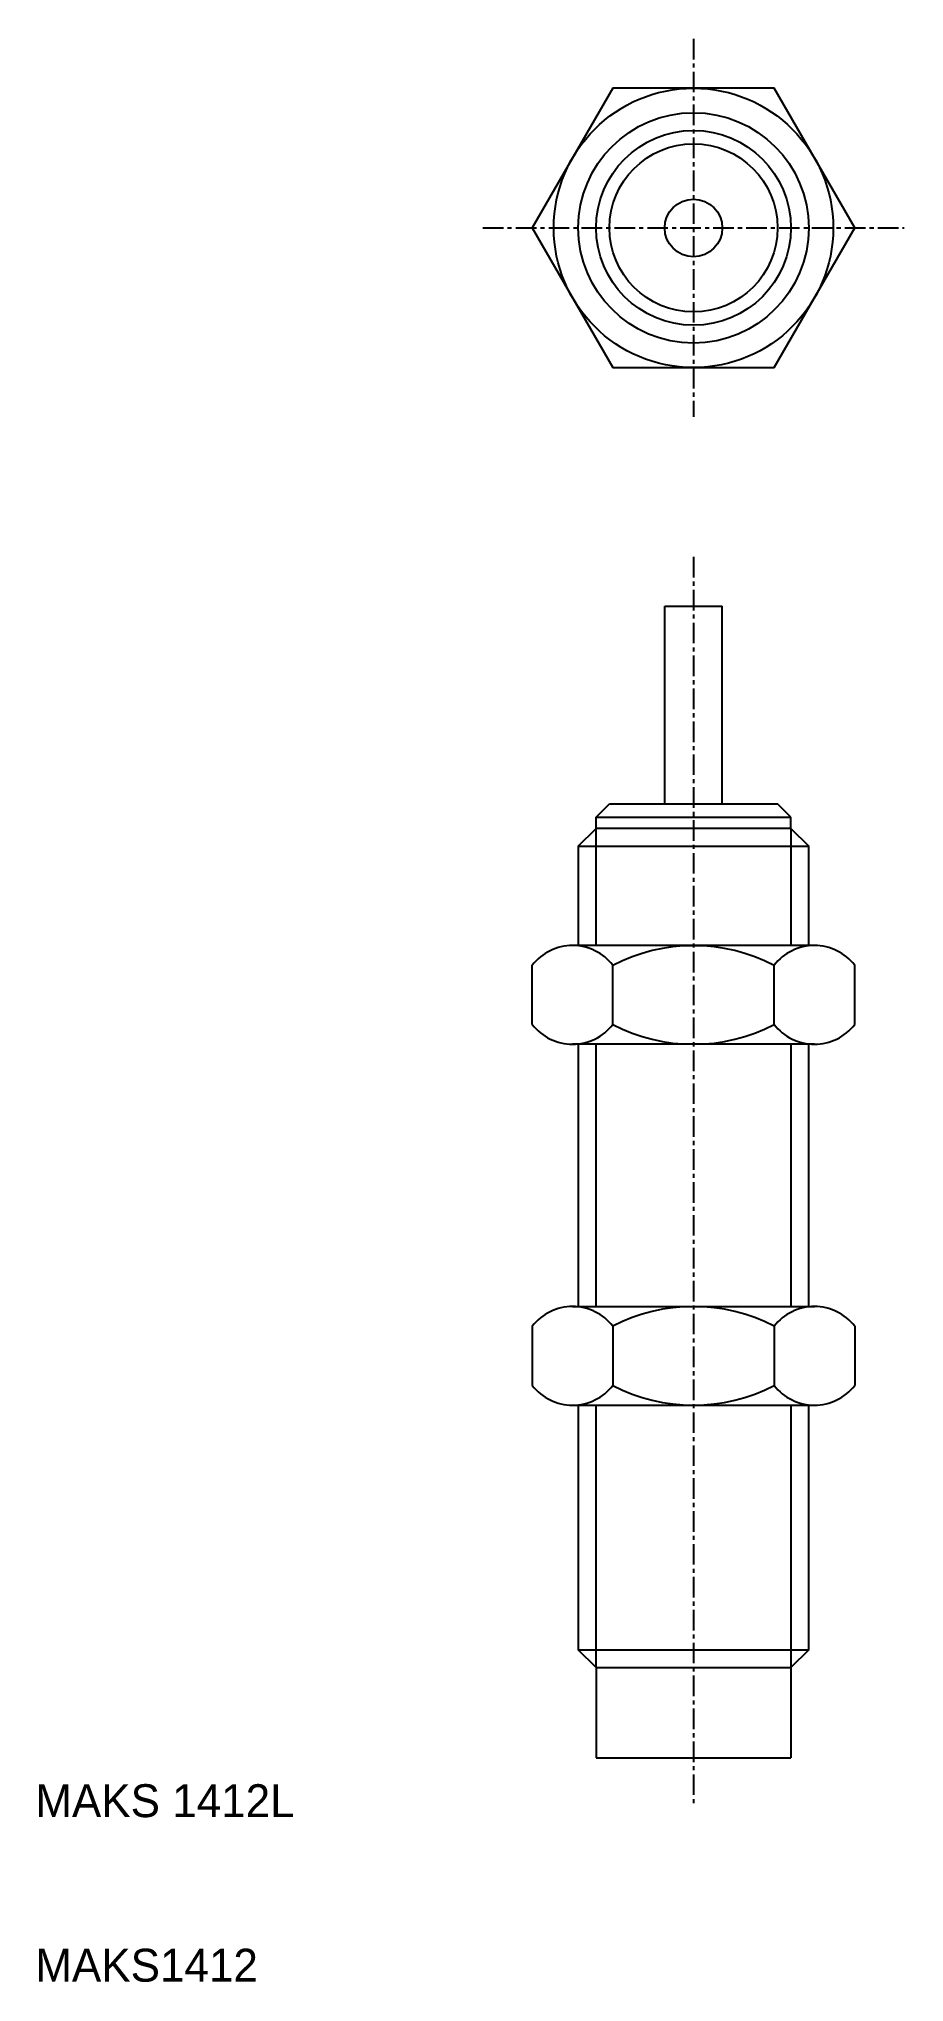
# Model space of a CAD drawing. Extents: x 10 to 63, y 10 to 128.
import ezdxf

# ---------------------------------------------------------------- set-up
doc = ezdxf.new("R2010")
doc.units = 0
doc.linetypes.add('CENTER', pattern=[2, 1.25, -0.25, 0.25, -0.25])
doc.layers.get('0').update_dxf_attribs({"linetype": 'CONTINUOUS'})
doc.layers.add('CENTER', color=1, linetype='CENTER')

msp = doc.modelspace()

# ---------------------------------------------------------------- linework, layer by layer
at = {"color": 7, "linetype": 'CONTINUOUS'}
for p, q in [((45.1, 125.09), (40.2, 116.6)), ((54.9, 125.09), (45.1, 125.09)), ((59.8, 116.6), (54.9, 125.09)), ((40.2, 116.6), (45.1, 108.12)), ((54.9, 108.12), (59.8, 116.6)), ((45.1, 108.12), (54.9, 108.12)), ((48.25, 81.6), (48.25, 93.6)), ((48.25, 93.6), (51.75, 93.6)), ((51.75, 81.6), (51.75, 93.6)), ((44.08, 80.79), (44.89, 81.6)), ((44.89, 81.6), (55.11, 81.6)), ((55.92, 80.79), (55.11, 81.6)), ((44.08, 80.79), (55.92, 80.79)), ((44.08, 80.1), (44.08, 80.79)), ((55.92, 80.1), (55.92, 80.79)), ((43, 79.02), (44.08, 80.1)), ((55.92, 80.1), (44.08, 80.1)), ((55.92, 80.1), (57, 79.02)), ((43, 79.02), (43, 72.98)), ((43, 79.02), (57, 79.02)), ((57, 72.98), (57, 79.02)), ((57.35, 72.98), (42.65, 72.98)), ((40.2, 68.18), (40.2, 71.78)), ((45.1, 68.18), (45.1, 71.78)), ((54.9, 68.18), (54.9, 71.78)), ((59.8, 68.18), (59.8, 71.78)), ((57.35, 66.98), (42.65, 66.98)), ((43, 66.98), (43, 51.04)), ((57, 51.04), (57, 66.98)), ((42.65, 51.04), (57.35, 51.04)), ((40.2, 49.84), (40.2, 46.24)), ((45.1, 49.84), (45.1, 46.24)), ((54.9, 49.84), (54.9, 46.24)), ((59.8, 49.84), (59.8, 46.24)), ((42.65, 45.04), (57.35, 45.04)), ((43, 45.04), (43, 30.18)), ((57, 30.18), (57, 45.04)), ((43, 30.18), (57, 30.18)), ((44.08, 29.1), (43, 30.18)), ((57, 30.18), (55.92, 29.1)), ((44.08, 29.1), (55.92, 29.1)), ((44.08, 29.1), (44.08, 23.6)), ((55.92, 29.1), (55.92, 23.6)), ((44.08, 23.6), (55.92, 23.6))]:
    msp.add_line(p, q, dxfattribs=at)
at = {"color": 3, "linetype": 'CONTINUOUS'}
for p, q in [((44.08, 72.98), (44.08, 80.1)), ((55.92, 80.1), (55.92, 72.98)), ((44.08, 51.04), (44.08, 66.98)), ((55.92, 66.98), (55.92, 51.04)), ((44.08, 29.1), (44.08, 45.04)), ((55.92, 45.04), (55.92, 29.1))]:
    msp.add_line(p, q, dxfattribs=at)
at = {"color": 7, "linetype": 'CONTINUOUS'}
for radius in [8.49, 7, 7, 5.11, 1.75]:
    msp.add_circle((50, 116.6), radius, dxfattribs=at)
at = {"color": 3, "linetype": 'CONTINUOUS'}
msp.add_circle((50, 116.6), 5.92, dxfattribs=at)
at = {"color": 7, "linetype": 'CONTINUOUS'}
for centre, radius, start, end in [((42.65, 69.88), 3.1, 90, 142.1908), ((42.65, 69.88), 3.1, 37.8092, 90), ((50, 62.37), 10.6, 62.4784, 117.5216), ((57.35, 69.88), 3.1, 90, 142.1908), ((57.35, 69.88), 3.1, 37.8092, 90), ((42.65, 70.08), 3.1, 217.8092, 270), ((42.65, 70.08), 3.1, 270, 322.1908), ((50, 77.58), 10.6, 242.4784, 297.5216), ((57.35, 70.08), 3.1, 217.8092, 270), ((57.35, 70.08), 3.1, 270, 322.1908), ((42.65, 47.94), 3.1, 90, 142.1908), ((42.65, 47.94), 3.1, 37.8092, 90), ((50, 40.44), 10.6, 62.4784, 117.5216), ((57.35, 47.94), 3.1, 90, 142.1908), ((57.35, 47.94), 3.1, 37.8092, 90), ((42.65, 48.14), 3.1, 217.8092, 270), ((42.65, 48.14), 3.1, 270, 322.1908), ((50, 55.64), 10.6, 242.4784, 297.5216), ((57.35, 48.14), 3.1, 217.8092, 270), ((57.35, 48.14), 3.1, 270, 322.1908)]:
    msp.add_arc(centre, radius, start, end, dxfattribs=at)
at = {"layer": 'CENTER', "color": 1, "linetype": 'CENTER'}
for p, q in [((50, 128.09), (50, 105.12)), ((37.2, 116.6), (62.8, 116.6)), ((50, 96.6), (50, 20.6))]:
    msp.add_line(p, q, dxfattribs=at)

# ---------------------------------------------------------------- texts
at = {"color": 7, "linetype": 'CONTINUOUS'}
for s, p in [('MAKS 1412L', (10, 20)), ('MAKS1412', (10, 10))]:
    msp.add_text(s, height=2, dxfattribs=at).set_placement(p)

doc.saveas('drawing.dxf')
